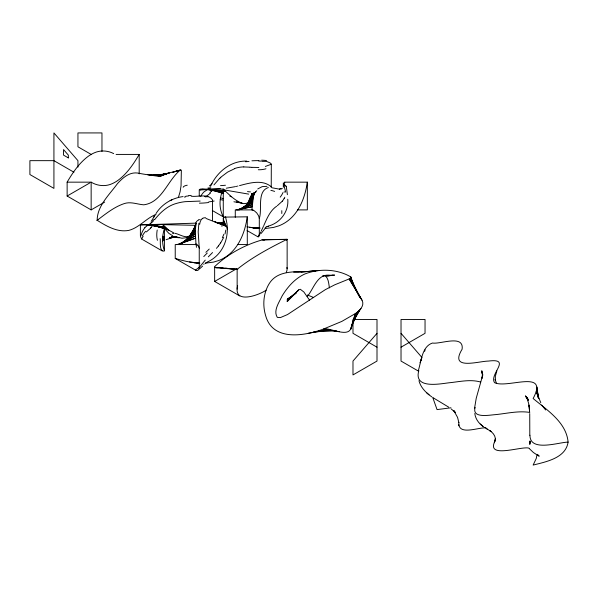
<?xml version="1.0" encoding="UTF-8"?>
<svg xmlns="http://www.w3.org/2000/svg" width="598" height="598" viewBox="0 0 598 598"><rect width="100%" height="100%" fill="white"/><g stroke="black" fill="none" stroke-linecap="round" stroke-linejoin="round"><path stroke-width="0.9" d="M223.271 222.486L223.271 218.816L225.693 225.88M199.239 247.923L199.246 267.456C199.343 270.147 197.116 271.298 195.426 270.094L175.229 258.433L175.229 244.567L197.078 244.567M271.238 187.451L271.313 164.233L265.363 166.453M529.806 435.314L529.731 413.554M271.313 186.815C262.447 179.176 249.672 182.958 239.536 185.619M485.935 427.899C478.46 427.092 457.687 436.256 458.86 422.323M458.778 425.754L458.815 424.692M160.137 238.654C160.787 241.622 158.971 251.616 164.144 251.197M418.271 370.753C421.231 361.678 421.867 346.414 432.489 343.035C440.263 344.47 464.212 334.133 462.112 349.217C448.941 370.76 478.116 361.222 488.372 361.08C512.366 358 488.76 374.288 494.561 382.66C507.291 388.947 549.203 368.532 533.139 398.507C547.073 410.153 566.381 422.293 568.1 442.116C565.708 458.128 546.168 461.761 533.139 465.072L536.301 458.36L537.026 454.33M529.933 442.393L529.85 443.238L530.105 441.122L529.813 444.396L529.828 441.07M529.955 435.209C529.768 452.439 558.921 442.154 568.1 442.116M164.57 228.354C162.043 235.455 161.819 243.528 164.42 250.652L164.405 228.219L163.8 225.857L162.716 224.489M474.565 408.187L476.24 398.216L482.332 376.523L482.1 378.242L482.377 374.58L481.786 370.753L482.429 374.071L481.921 371.971M221.888 192.578C219.092 200.42 219.361 209.405 223.271 216.827L212.327 210.511M258.747 236.853L259.285 235.32A5.748 3.319 60 0 0 259.3 234.917L259.3 218.494C262.47 209.225 256.684 191.397 268.353 187.518M266.14 290.202C258.314 295.509 232.973 304.442 237.645 285.739M293.64 272.09L298.387 272.284L315.602 270.894C300.45 272.942 278.675 267.926 269.085 283.863C263.322 293.356 262.462 305.354 265.706 315.864C273.002 341.563 304.442 335.956 323.413 329.079C328.653 326.912 347.864 338.034 350.936 328.287L355.287 313.621C359.435 310.788 364.93 305.757 362.044 300.241L349.165 278.937L334.783 284.79L325.357 289.641L287.489 314.57L280.365 317.605L277.315 317.374C272.98 310.691 279.288 302.132 282.144 295.89C287.638 286.861 295.016 278.489 304.778 274.019C319.31 268.285 337.324 268.921 350.809 276.934L352.693 283.863M225.805 230.088L225.027 233.908M237.144 289.111L237.144 269.339C252.087 257.297 269.818 247.834 287.092 239.297L286.322 240.269M224.183 217.104L247.288 216.827C245.045 232.106 238.998 248.334 225.513 257.103A36.411 36.411 0 0 1 218.532 260.601L213.456 262.111L205.174 263.187M284.82 182.682L284.379 182.158L307.342 182.158C305.1 197.437 299.045 213.665 285.567 222.434A36.411 36.411 0 0 1 278.586 225.932L273.503 227.434L265.228 228.511M196.039 223.727L195.21 231.142L195.942 243.326M255.682 192.04L253.784 192.997L249.71 198.543L248.536 201.668A36.411 12.139 60 0 1 246.518 203.372L243.625 203.612L236.315 201.818M198.872 223.316L198.192 231.852L199.246 248.043M418.832 370.536C413.495 388.962 438.7 384.08 448.762 382.817C459.257 381.801 470.267 379.005 480.643 382.04M494.344 442.699L495.331 438.797L495.316 440.965C496.078 436.48 493.178 432.728 489.56 430.485L491.384 431.659L486.705 428.759M475.156 407.365C471.785 418.107 487.811 415.311 493.843 414.78C505.781 413.786 517.823 410.505 529.813 412.426M496.856 370.91L495.323 376.434L495.406 380.657L495.122 379.409L496.37 383.079M350.809 329.483L355.287 313.621L341.847 321.388L323.413 329.079L339.201 331.658M424.655 351.347L425.096 349.823M191.517 232.973L190.755 234.79M286.285 272.546L287.092 269.885L286.928 267.448M178.488 197.153L180.095 191.809L181.052 185.731L181.358 170.258L180.805 169.929L172.837 172.187L180.484 170.011M420.013 362.769L421.71 358.277L420.753 360.803M282.301 188.318L281.606 188.946M193.057 231.157L196.077 223.607M350.936 328.287L357.611 311.842L352.999 321.888M256.774 190.717L254.778 192.795L253.44 196.256L251.885 209.898L254.24 210.72L256.729 212.918L258.605 215.803L259.3 218.494M193.438 230.843L195.598 225.7L191.465 233.9M284.798 197.243L284.14 198.603M258.792 235.335L258.201 236.636M249.022 200.786L252.147 193.61L253.784 192.997L249.411 199.747L252.221 193.588L251.556 193.774M258.089 236.898L247.071 230.574M212.395 189.858L211.662 191.375M263.748 225.655C266.91 218.576 269.99 210.758 276.657 206.22M223.719 237.406L220.655 242.893M263.412 226.403L261.169 231.179M260.698 232.136L259.981 233.564M350.809 276.934L350.69 277.935L349.165 278.937L362.044 300.241M250.973 200.337L254.187 193.969M259.809 233.908C259.741 235.664 258.927 235.956 259.405 234.117M495.533 439.979C484.305 459.899 521.71 445.704 529.028 448.164M251.676 199.141L253.799 195.008L249.456 202.064M190.986 234.371L195.666 225.326L162.364 224.624M191.196 233.923L195.666 225.326M351.953 324.512L359.51 310.115L354.808 317.74M192.04 233.295L195.434 226.859L188.355 238.408M152.647 225.267L151.384 227.33M143.154 236.255L142.616 237.279A27.231 26.925 1.1 0 0 142.361 237.795L141.786 239.125L162.133 250.876M154.792 215.474L151.189 221.469M104.665 202.094L91.15 209.898L67.133 196.024L67.133 182.158C72.762 172.598 79.138 163.067 88.153 156.37A34.138 19.712 -60 0 1 94.155 152.901C100.329 150.068 107.7 150.427 113.672 153.611M116.102 154.419L139.192 154.419C133.563 163.979 127.195 173.51 118.18 180.207A34.138 19.712 -60 0 1 112.17 183.676C105.465 186.793 97.399 185.985 91.15 182.158L67.133 182.158M153.604 217.463L154.912 215.273M210.511 186.404C216.835 172.142 230.507 160.69 246.712 161.094M191.39 233.392L192.317 231.919M193.244 230.447L194.178 228.974M355.048 317.673L360.99 308.426M189.955 236.262L195.337 227.95L186.853 239.506M250.009 201.563L253.44 196.256L246.967 204.875M307.178 296.63C313.823 288.834 317.403 272.852 330.507 275.372L322.845 275.828L334.588 275.087L327.569 275.97M155.981 213.583C161.841 204.12 172.149 197.998 183.1 196.57M298.589 289.925L287.175 301.534L298.589 289.925L300.278 289.26L303.844 291.966L309.585 300.218M261.139 233.452L265.318 228.174M199.246 267.456L205.249 260.115M218.427 245.965L216.461 248.342M190.5 235.164C186 239.305 179.549 234.035 174.661 233.22M248.447 203.455L253.111 197.721L244.971 206.512M249.71 198.543L254.815 192.504M189.185 237.458L195.225 230.357L186.27 239.828M282.338 201.175L277.337 205.705M377.002 333.325L352.984 361.057L352.984 374.931L377.002 361.065L377.002 319.459L352.984 319.459L352.984 333.325L377.002 347.191M154.568 219.735C160.309 212.469 167.462 205.772 176.642 203.365A51.196 49.253 -49.8 0 1 185.223 201.668L200.173 201.07M150.816 228.025L146.413 231.919M213.942 184.924L219.743 178.241M210.339 193.266L205.69 196.802M208.313 256.848L212.552 252.55M153.215 221.178L151.81 222.463M245.075 206.766L252.834 199.269L243.296 207.536M188.505 238.094L195.21 231.62L181.919 243.334M220.707 177.285L227.584 172.119L234.708 168.651M144.768 227.629L147.13 225.738M200.831 219.578L202.752 218.509M199.478 268.921L202.647 266.065M251.22 196.032L255.802 191.973M257.708 188.968L262.171 186.636L266.955 186.344M297.961 290.83L287.033 300.151L296.077 293.102M187.421 237.1L186.86 237.511M195.426 270.094L199.538 267.037M156.026 214.383C146.129 218.285 139.274 227.614 128.862 230.38C117.387 232.6 106.504 226.156 97.16 220.296C105.554 214.024 113.889 207.117 123.943 203.701C130.528 201.279 137.189 204.337 143.782 204.822C161.923 202.416 167.403 180.723 180.095 170.206L161.453 174.848L163.299 174.623M151.04 223.084L148.939 224.534M244.821 206.706L252.61 200.868L239.372 209.898M185.672 240.755L195.247 233.676L179.325 244.567L195.337 235.904L178.197 244.567L195.471 238.183L177.143 244.567M296.017 293.072L287.324 299.426L291.839 296.653M147.37 225.573L148.08 225.102M210.795 187.697L207.304 189.716M203.664 264.316L204.135 264.017M207.274 262.074C224.377 254.359 230.716 234.663 225.603 217.53M205.533 263.15L206.833 262.35M67.133 196.024L89.655 183.025M96.981 220.4L97.908 219.87M214.689 281.419L236.823 268.637M401.026 347.191L425.043 333.325L425.043 319.459L401.026 319.459L401.026 361.065L418.637 371.231M207.043 189.865L204.06 191.868A16.946 15.399 64.5 0 0 200.764 196.398M265.191 227.509L266.237 226.963M287.84 298.664L292.474 296.04M244.261 207.185L252.401 202.67L238.251 209.898L252.214 204.658L237.197 209.898L252.05 206.721L236.203 209.898M198.805 219.847L198.132 220.273A35.768 12.812 59.1 0 0 195.636 223.189M186.546 237.69L182.024 238.258L174.22 236.389M170.138 200.599L172.015 199.725M266.387 226.889L267.672 226.328M199.007 219.75L199.47 219.578M220.101 223.48L224.317 221.679M268.196 226.111C280.073 223.106 288.984 211.617 287.765 199.239M162.619 240.949L164.368 240.329M166.124 239.708L174.885 236.606L169.615 237.817M237.907 186.023L237.451 186.135M161.453 174.848L169.369 172.986L160.526 174.848L168.173 173.345C158.022 176.873 147.616 174.915 137.473 173.016C129.235 171.947 122.523 178.017 117.425 183.691C109.449 194.634 97.205 205.862 97.16 220.296M236.703 186.314L235.784 186.524M164.353 239.021L162.596 239.424L164.353 239.088M235.021 186.696L226.313 188.206M219.556 223.375L224.579 222.269M169.615 238.064L175.752 236.875L171.372 237.473M184.371 197.056L185.716 196.824M308.291 333.28L321.769 330.926M157.865 175.184L166.962 173.741L154.448 175.319L164.487 174.683L152.804 175.304L163.217 175.221L151.204 175.221L161.819 175.872L149.53 175.065M326.695 276.014L332.839 275.17M237.787 269.429L219.249 267.568L215.459 267.725L214.689 266.596C227.853 253.963 245.315 244.56 262.903 239.716L287.137 239.424L287.137 268.637M196.966 262.769L199.65 262.417M219.346 188.751L200.651 189.962M169.623 237.899L176.642 237.129L171.387 237.413M245.561 161.759L249.06 161.43M256.991 228.13L259.592 227.868M200.121 189.103L223.271 189.095C229.019 194.552 234.805 200.681 242.467 203.365M301.108 272.045L319.25 270.46M185.858 196.204L188.557 195.972M313.345 332.114L331.359 330.559M219.302 223.331L224.855 222.927M191.166 196.204C197.602 197.183 208.141 193.296 212.462 199.829L212.462 220.744M149.866 224.624L140.395 225.162L140.395 235.119A7.071 4.081 60 0 0 140.425 235.784L140.448 235.948A6.615 3.82 60 0 0 140.523 236.494L141.606 238.998M196.294 223.129L151.174 224.549M164.39 237.787L162.634 237.884L164.495 237.817M220.37 188.699L219.758 188.729M196.966 262.843L199.657 262.709M450.952 407.799L437.056 409.6L432.728 397.461M258.852 167.477L252.094 167.35M243.782 166.947L249.74 167.178M170.991 237.585L177.486 237.354L171.013 237.234M331.322 330.44L318.405 330.694L336.293 331.12L334.723 330.761M287.092 239.297L261.984 239.753L287.137 239.424M199.373 262.425C191.113 263.157 183.085 260.638 175.229 258.433M248.671 194.118L223.241 189.76M261.872 161.355L265.519 161.355A10.899 6.294 60 0 1 266.977 161.587L269.975 162.865A8.514 4.911 60 0 1 270.348 163.097L271.275 164.024M205.107 196.72L207.932 196.72M253.089 209.898L235.276 209.898L235.276 217.291M297.438 209.898L307.342 209.898L307.342 182.158M237.391 244.567L247.288 244.567L247.288 216.827M149.792 224.601L141.263 224.459L162.551 224.459L168.382 229.946L173.719 232.869M258.74 161.049L260.99 161.086M260.01 227.913L252.894 227.823L247.011 226.784M210.302 189.454L208.949 189.417L223.63 193.475M170.968 237.339L178.331 237.563M279.647 189.192L271.97 187.765M216.416 267.829L237.144 269.339M251.758 167.328L250.084 167.208M225.125 223.659L217.433 222.979L225.371 224.452L216.588 222.613L206.063 218.479M162.753 236.315L164.577 236.472M171.865 237.114L179.161 237.757M201.885 189.14L225.506 191.293L211.722 189.843M259.876 228.466L252.894 227.823L255.316 228.122M219.249 267.568L222.867 267.949M225.588 268.225L237.346 269.451M209.891 189.648L207.132 189.357L223.181 192.451M249.575 227.292L259.689 228.384M144.395 224.527L165.055 227.023L146.204 224.556L165.81 227.741L151.586 225.214M195.262 262.791L192.848 262.492L199.792 263.434M199.949 189.887L199.246 189.783L199.246 196.002M147.9 174.84L160.406 176.567M189.521 261.961L199.568 263.374M220.243 199.605L222.979 200.046M233.915 201.78L241.211 202.946M262.903 239.716L264.301 240.187M149.806 224.9L148.027 224.586L166.558 228.429L152.438 225.207M208.949 189.417L223.189 192.384M324.161 275.469L325.357 275.768C328.616 278.81 328.751 283.758 329.401 287.9M220.513 197.848L223.144 198.514M151.541 225.05L164.682 228.406M155.936 225.85L167.305 229.079M153.312 225.154L164.674 228.69M219.369 191.749L223.667 193.161M158.537 226.433L164.667 228.563M166.416 229.169L168.165 229.781M157.655 226.223L164.659 228.81M216.842 191.143L222.927 193.468M229.879 196.129L231.62 196.794M214.667 221.753L225.723 226.096L215.437 222.097L225.566 225.252L216.91 222.748M307.439 294.986L311.095 296.466A123.696 71.416 0 0 1 313.3 297.415M160.78 227.001L164.913 228.713M167.388 229.744L169.04 230.424M537.243 454.876L538.649 455.474L537.363 454.921M217.328 222.934L218.3 223.368M172.747 235.821L168.942 233.422L164.42 228.563M536.204 454.345L533.356 452.469L529.237 448.53M91.554 154.65L77.942 146.794L77.942 132.928L101.966 132.928L101.966 151.421M73.935 172.217L53.925 160.66L29.9 160.66L29.9 174.534L53.925 188.4L53.925 132.928L77.942 160.66L77.942 167.134M239.805 295.965L214.645 281.441L214.645 267.082M433.236 397.827L448.687 407.148M474.79 413.502C475.47 419.101 479.088 423.885 483.745 426.875M538.193 455.534L539.202 456.192L537.669 454.914M484.873 427.413L487.564 429.386M431.853 396.93C426.165 392.908 420.708 387.668 418.951 380.702M426.538 392.662L429.043 394.83M451.191 408.92L455.325 412.538M480.276 423.96L482.78 426.247M527.496 398.418L525.709 396.429L528.34 399.516M359.51 296.9L360.99 298.589L350.099 278.429L359.106 296.092M401.026 333.325L422.046 357.597M455.429 412.463L453.673 410.407L457.575 417.411L458.86 422.607M221.559 225.782L222.015 226.343M541.571 405.04L545.705 409.996M528.355 400.204L525.44 395.861L527.675 398.702M527.182 398.358L526.868 397.879L528.692 403.575L529.619 411.738L529.088 405.04L529.223 406.804M526.532 397.334L528.303 400.122M359.129 296.077L350.69 277.935L354.502 287.414M540.779 402.678L536.301 391.787L538.835 398.657L536.959 389.193L538.282 397.79L537.079 388.065L537.52 394.299L537.064 387.048M350.936 277.45L354.749 287.571M482.444 373.518L482.885 375.148M286.315 186.359L287.376 194.679M196.473 247.325L195.957 243.423M199.231 247.804L198.461 246.032L196.047 244.231M285.68 192.19L283.325 182.853L283.325 187.234M223.271 189.095L223.271 216.827M139.192 154.419L139.192 173.839M91.15 182.158L91.15 209.898M199.665 224.37A34.729 12.296 63.8 0 1 201.07 219.997M202.625 218.3A33.981 12.521 56.8 0 1 205.712 217.799M225.536 216.745A49.574 26.768 -33.2 0 1 225.775 217.44M223.218 218.786A3.962 2.287 60 0 1 224.205 217.156M203.769 256.579A57.102 30.266 -58 0 1 207.259 253.059M209.233 249.052A52.878 15.212 -37.8 0 1 205.884 252.334M220.58 242.908A43.407 18.919 -32.2 0 1 218.352 245.972M223.846 234.237A52.654 24.264 -29.8 0 1 222.329 237.698M226.208 225.67A50.823 26.073 -20.8 0 1 227.367 229.595M214.159 201.018A26.073 7.012 -6.2 0 1 208.754 201.892M141.128 235.358A17.731 15.899 71.9 0 1 144.903 227.771M151.72 222.366A13.732 9.172 -36.4 0 1 150.958 222.979M154.105 219.384A32.038 28.203 -29.9 0 1 152.774 220.797M208.493 202.535A34.609 16.722 -6.8 0 1 199.426 203.156M142.429 235.926A17.364 17.08 -14.4 0 1 145.718 231.254M151.167 227.225A11.026 8.88 -17.3 0 1 150.599 227.898M188.766 195.613A60.577 57.49 -13.3 0 1 191.128 195.404M173.457 233.631A47.638 17.05 -3 0 1 172.53 233.257M173.241 237.137A45.777 22.044 -26.4 0 1 171.858 236.464M157.438 240.321A67.282 31.926 -36.7 0 1 157.207 230.013M284.177 191.689A16.146 1.405 55.2 0 1 284.521 192.1M281.239 188.789A5.688 1.697 11.9 0 1 280.671 188.893M280.567 188.826A8.103 3.386 25.8 0 1 279.939 188.833M279.879 189.08A13.35 7.497 42.2 0 1 279.587 189.065M270.879 190.366A31.821 10.159 34.8 0 1 274.632 191.397M258.874 235.358A4.306 3.528 -29.1 0 1 259.039 235.059M283.041 192.489A37.906 18.859 -20.1 0 1 280.208 197.146M284.102 198.596A36.897 19.794 -0.4 0 1 282.286 201.167M284.237 183.227A29.96 14.531 -51.5 0 1 284.835 185.776M285.687 185.298A41.681 21.984 -30.9 0 1 285.859 186.554M281.793 210.66A43.46 5.793 -87 0 1 281.8 213.523M268.136 226.463A20.766 6.189 -12.8 0 1 268.644 226.261M259.427 234.222A22.021 6.735 -70.5 0 1 259.629 233.848M261.603 160.182A28.966 10.024 -3.1 0 1 266.514 160.533M183.205 187.271A27.994 5.083 5.9 0 1 187.241 185.201M212.066 183.728A15.062 10.129 -32.2 0 1 209.397 185.933M219.847 178.339A37.345 35.521 -14.7 0 1 220.811 177.389M234.663 168.494A31.873 31.41 86.2 0 1 243.782 166.887M265.961 168.778A19.555 15.413 -19.8 0 1 258.306 169.742M204.867 196.563A15.869 15.286 -22.5 0 1 205.204 196.264M211.229 191.181A11.982 9.979 -5.1 0 1 209.801 192.885M251.937 160.817A43.676 18.127 -3.8 0 1 258.889 160.63M200.659 189.887A24.511 24.07 -31.7 0 1 199.964 189.813M225.453 185.245A39.49 14.539 -4.1 0 1 220.535 185.634M209.696 187.996A39.909 6.802 0.7 0 1 207.999 187.944M250.465 191.891A28.27 14.636 42.7 0 1 247.52 191.562M164.36 238.43L162.611 238.662L164.36 238.475M164.54 237.114L162.686 237.085L164.525 237.137M68.336 157.887L63.53 155.114L63.53 149.567L68.336 155.114L68.336 157.887"/></g></svg>
